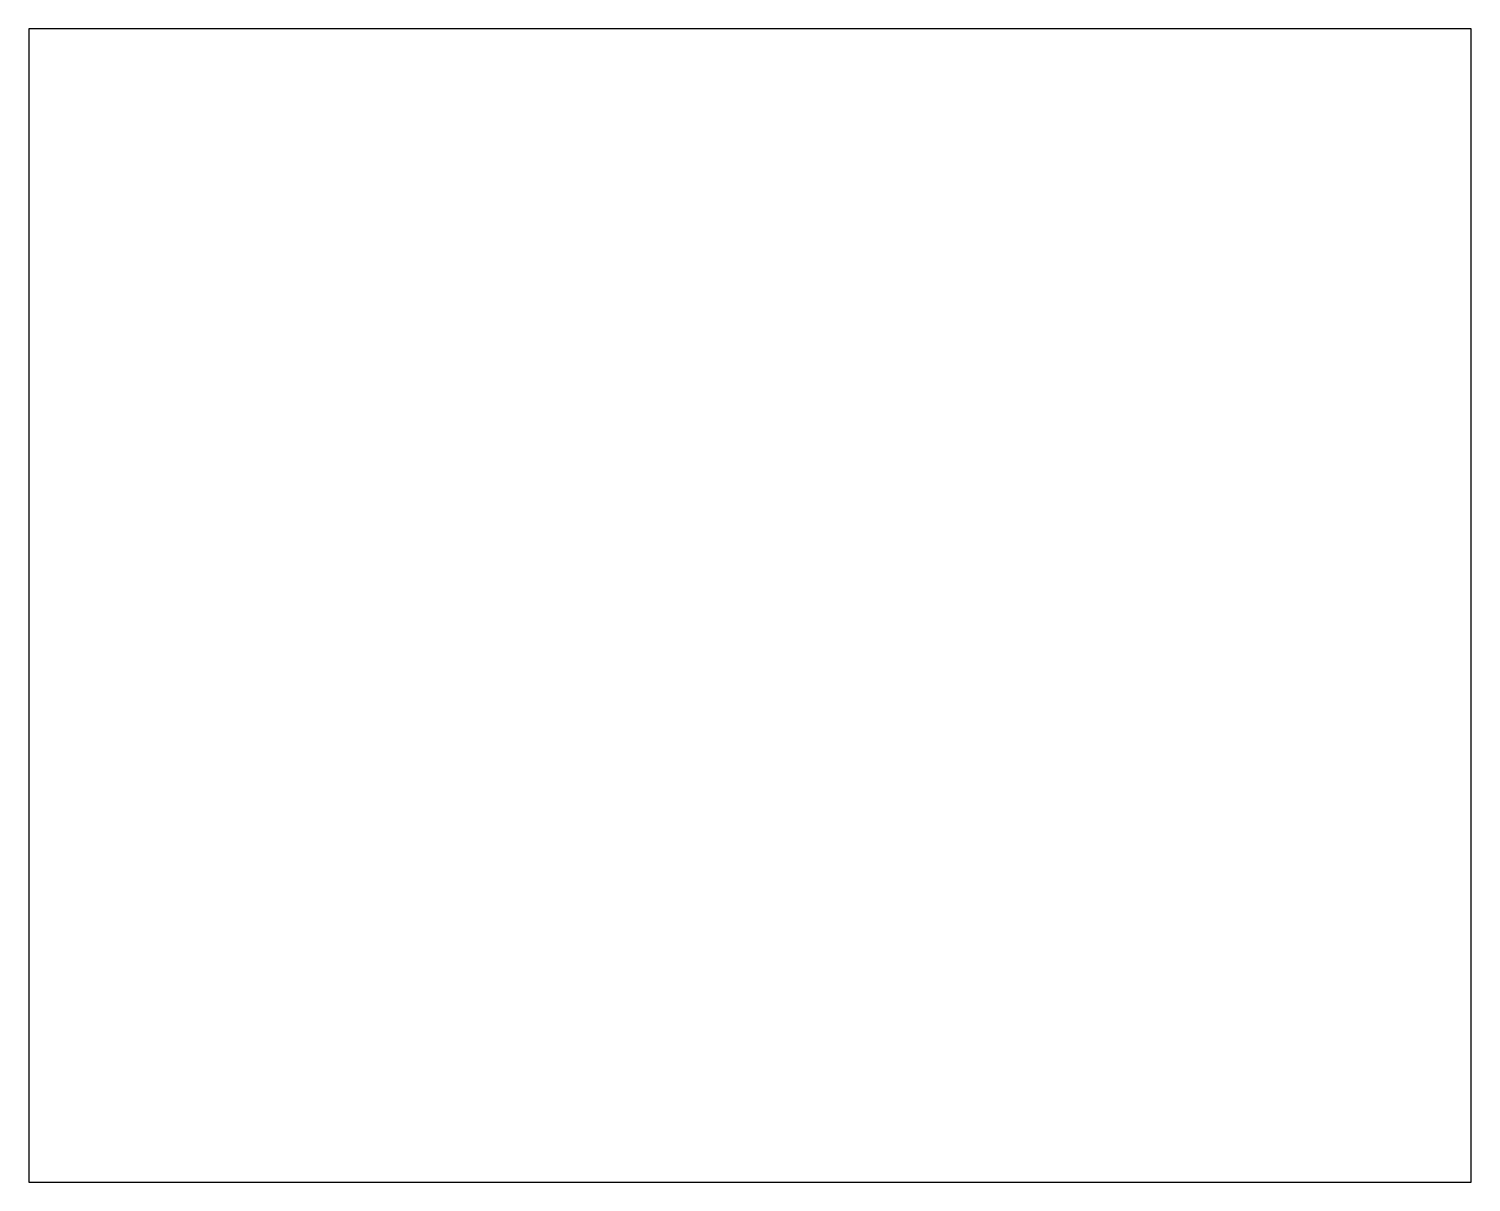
# Model space of a CAD drawing. Header units: millimetres. Extents: x 0 to 5000, y 0 to 4000.
import ezdxf

# ---------------------------------------------------------------- set-up
doc = ezdxf.new("R2010")
doc.units = ezdxf.units.MM
doc.layers.add('WALLS', color=7, linetype='Continuous')

msp = doc.modelspace()

# ---------------------------------------------------------------- linework, layer by layer
at = {"layer": 'WALLS'}
for p, q in [((5000, 4000), (0, 4000)), ((0, 4000), (0, 0)), ((5000, 0), (5000, 4000)), ((0, 0), (5000, 0))]:
    msp.add_line(p, q, dxfattribs=at)

doc.saveas('drawing.dxf')
